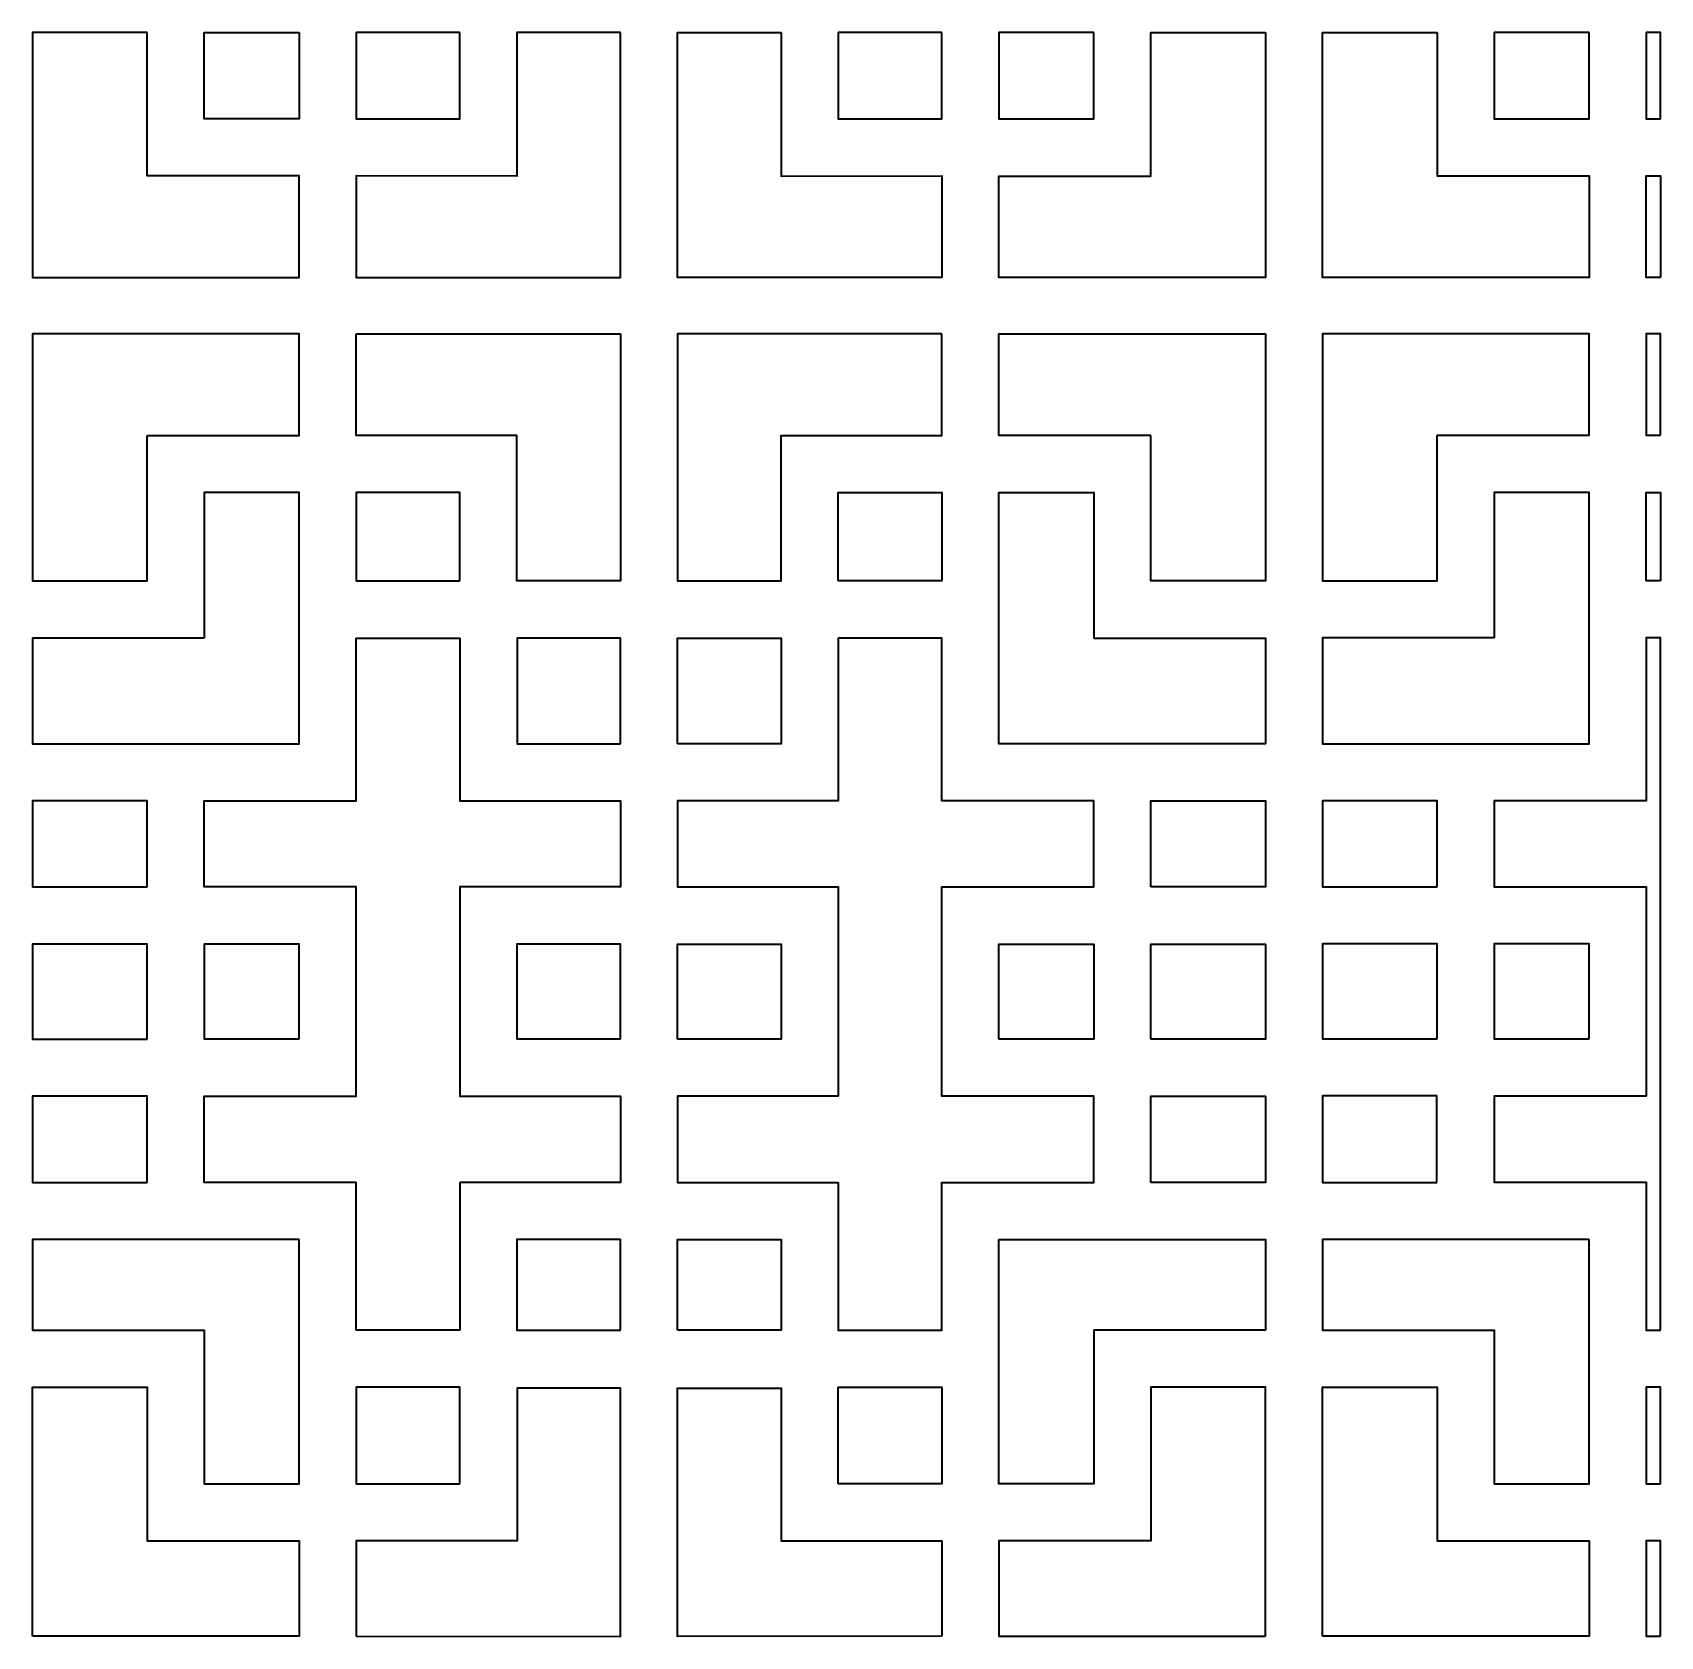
# Model space of a CAD drawing. Header units: centimetres. Extents: x 24 to 482, y -156 to 120.
# Drawn here: x 430.4 to 481.7, y 68.2 to 118.8 of the extents above; entities that cross this region are included whole.
import ezdxf

# ---------------------------------------------------------------- set-up
doc = ezdxf.new("R2010")
doc.units = ezdxf.units.CM
doc.header["$MEASUREMENT"] = 0
doc.layers.add('layer 1', color=7, linetype='Continuous')

msp = doc.modelspace()

# ---------------------------------------------------------------- linework, layer by layer
at = {"layer": 'layer 1', "color": 250, "lineweight": 35}
for points, knots in [([(434.03232, 118.81096), (434.03232, 118.81096), (434.02982, 114.28846), (434.02982, 114.28846), (434.02982, 114.28846), (434.02982, 114.28846), (438.82482, 114.28846), (438.82482, 114.28846), (438.82482, 114.28846), (438.82482, 114.28846), (438.82482, 111.08597), (438.82482, 111.08597), (438.82482, 111.08597), (438.82482, 111.08597), (430.41982, 111.08597), (430.41982, 111.08597), (430.41982, 111.08597), (430.41982, 111.08597), (430.41982, 118.81096), (430.41982, 118.81096), (430.41982, 118.81096), (430.41982, 118.81096), (434.03232, 118.81096), (434.03232, 118.81096)], [0, 0, 0, 0, 0.14285714, 0.14285714, 0.14285714, 0.14285714, 0.28571429, 0.28571429, 0.28571429, 0.28571429, 0.42857143, 0.42857143, 0.42857143, 0.42857143, 0.57142857, 0.57142857, 0.57142857, 0.57142857, 0.71428571, 0.71428571, 0.71428571, 0.71428571, 1, 1, 1, 1]), ([(438.82482, 118.81096), (438.82482, 118.81096), (435.82982, 118.81096), (435.82982, 118.81096), (435.82982, 118.81096), (435.82982, 118.81096), (435.82982, 116.08596), (435.82982, 116.08596), (435.82982, 116.08596), (435.82982, 116.08596), (438.82482, 116.08596), (438.82482, 116.08596), (438.82482, 116.08596), (438.82482, 116.08596), (438.82482, 118.81096), (438.82482, 118.81096)], [0, 0, 0, 0, 0.2, 0.2, 0.2, 0.2, 0.4, 0.4, 0.4, 0.4, 0.6, 0.6, 0.6, 0.6, 1, 1, 1, 1]), ([(448.95732, 118.81096), (448.95732, 118.81096), (448.95732, 111.08597), (448.95732, 111.08597), (448.95732, 111.08597), (448.95732, 111.08597), (440.62482, 111.08597), (440.62482, 111.08597), (440.62482, 111.08597), (440.62482, 111.08597), (440.62482, 114.28846), (440.62482, 114.28846), (440.62482, 114.28846), (440.62482, 114.28846), (445.69232, 114.28597), (445.69232, 114.28597), (445.69232, 114.28597), (445.69232, 114.28597), (445.69232, 118.81096), (445.69232, 118.81096), (445.69232, 118.81096), (445.69232, 118.81096), (448.95732, 118.81096), (448.95732, 118.81096)], [0, 0, 0, 0, 0.14285714, 0.14285714, 0.14285714, 0.14285714, 0.28571429, 0.28571429, 0.28571429, 0.28571429, 0.42857143, 0.42857143, 0.42857143, 0.42857143, 0.57142857, 0.57142857, 0.57142857, 0.57142857, 0.71428571, 0.71428571, 0.71428571, 0.71428571, 1, 1, 1, 1]), ([(443.89482, 118.81096), (443.89482, 118.81096), (443.89482, 116.08596), (443.89482, 116.08596), (443.89482, 116.08596), (443.89482, 116.08596), (440.62482, 116.08596), (440.62482, 116.08596), (440.62482, 116.08596), (440.62482, 116.08596), (440.62482, 118.81096), (440.62482, 118.81096), (440.62482, 118.81096), (440.62482, 118.81096), (440.62482, 118.81096), (440.62482, 118.81096), (440.62482, 118.81096), (440.62482, 118.81096), (443.89482, 118.81096), (443.89482, 118.81096)], [0, 0, 0, 0, 0.16666667, 0.16666667, 0.16666667, 0.16666667, 0.33333333, 0.33333333, 0.33333333, 0.33333333, 0.5, 0.5, 0.5, 0.5, 0.66666667, 0.66666667, 0.66666667, 0.66666667, 1, 1, 1, 1]), ([(454.02232, 118.81096), (454.02232, 118.81096), (450.75482, 118.81096), (450.75482, 118.81096), (450.75482, 118.81096), (450.75482, 118.81096), (450.75482, 111.08597), (450.75482, 111.08597), (450.75482, 111.08597), (450.75482, 111.08597), (459.08732, 111.08597), (459.08732, 111.08597), (459.08732, 111.08597), (459.08732, 111.08597), (459.08732, 114.28846), (459.08732, 114.28846), (459.08732, 114.28846), (459.08732, 114.28846), (454.02232, 114.28597), (454.02232, 114.28597), (454.02232, 114.28597), (454.02232, 114.28597), (454.02232, 118.81096), (454.02232, 118.81096)], [0, 0, 0, 0, 0.14285714, 0.14285714, 0.14285714, 0.14285714, 0.28571429, 0.28571429, 0.28571429, 0.28571429, 0.42857143, 0.42857143, 0.42857143, 0.42857143, 0.57142857, 0.57142857, 0.57142857, 0.57142857, 0.71428571, 0.71428571, 0.71428571, 0.71428571, 1, 1, 1, 1]), ([(459.08732, 118.81096), (459.08732, 118.81096), (459.08732, 116.08596), (459.08732, 116.08596), (459.08732, 116.08596), (459.08732, 116.08596), (455.81732, 116.08596), (455.81732, 116.08596), (455.81732, 116.08596), (455.81732, 116.08596), (455.81732, 118.81096), (455.81732, 118.81096), (455.81732, 118.81096), (455.81732, 118.81096), (459.08732, 118.81096), (459.08732, 118.81096)], [0, 0, 0, 0, 0.2, 0.2, 0.2, 0.2, 0.4, 0.4, 0.4, 0.4, 0.6, 0.6, 0.6, 0.6, 1, 1, 1, 1]), ([(463.88232, 118.81096), (463.88232, 118.81096), (463.88232, 116.08596), (463.88232, 116.08596), (463.88232, 116.08596), (463.88232, 116.08596), (460.88732, 116.08596), (460.88732, 116.08596), (460.88732, 116.08596), (460.88732, 116.08596), (460.88732, 118.81096), (460.88732, 118.81096), (460.88732, 118.81096), (460.88732, 118.81096), (463.88232, 118.81096), (463.88232, 118.81096)], [0, 0, 0, 0, 0.2, 0.2, 0.2, 0.2, 0.4, 0.4, 0.4, 0.4, 0.6, 0.6, 0.6, 0.6, 1, 1, 1, 1]), ([(469.29232, 118.81096), (469.29232, 118.81096), (465.67982, 118.81096), (465.67982, 118.81096), (465.67982, 118.81096), (465.67982, 118.81096), (465.68232, 114.28597), (465.68232, 114.28597), (465.68232, 114.28597), (465.68232, 114.28597), (460.88732, 114.28597), (460.88732, 114.28597), (460.88732, 114.28597), (460.88732, 114.28597), (460.88732, 111.08597), (460.88732, 111.08597), (460.88732, 111.08597), (460.88732, 111.08597), (469.29232, 111.08597), (469.29232, 111.08597), (469.29232, 111.08597), (469.29232, 111.08597), (469.29232, 118.81096), (469.29232, 118.81096)], [0, 0, 0, 0, 0.14285714, 0.14285714, 0.14285714, 0.14285714, 0.28571429, 0.28571429, 0.28571429, 0.28571429, 0.42857143, 0.42857143, 0.42857143, 0.42857143, 0.57142857, 0.57142857, 0.57142857, 0.57142857, 0.71428571, 0.71428571, 0.71428571, 0.71428571, 1, 1, 1, 1]), ([(474.70232, 118.81096), (474.70232, 118.81096), (471.09232, 118.81096), (471.09232, 118.81096), (471.09232, 118.81096), (471.09232, 118.81096), (471.09232, 111.08846), (471.09232, 111.08846), (471.09232, 111.08846), (471.09232, 111.08846), (479.49732, 111.08846), (479.49732, 111.08846), (479.49732, 111.08846), (479.49732, 111.08846), (479.49732, 114.29097), (479.49732, 114.29097), (479.49732, 114.29097), (479.49732, 114.29097), (474.70232, 114.29097), (474.70232, 114.29097), (474.70232, 114.29097), (474.70232, 114.29097), (474.70232, 118.81096), (474.70232, 118.81096)], [0, 0, 0, 0, 0.14285714, 0.14285714, 0.14285714, 0.14285714, 0.28571429, 0.28571429, 0.28571429, 0.28571429, 0.42857143, 0.42857143, 0.42857143, 0.42857143, 0.57142857, 0.57142857, 0.57142857, 0.57142857, 0.71428571, 0.71428571, 0.71428571, 0.71428571, 1, 1, 1, 1]), ([(479.49732, 118.81096), (479.49732, 118.81096), (479.49732, 116.08845), (479.49732, 116.08845), (479.49732, 116.08845), (479.49732, 116.08845), (476.50232, 116.08845), (476.50232, 116.08845), (476.50232, 116.08845), (476.50232, 116.08845), (476.50232, 118.81096), (476.50232, 118.81096), (476.50232, 118.81096), (476.50232, 118.81096), (479.49732, 118.81096), (479.49732, 118.81096)], [0, 0, 0, 0, 0.2, 0.2, 0.2, 0.2, 0.4, 0.4, 0.4, 0.4, 0.6, 0.6, 0.6, 0.6, 1, 1, 1, 1]), ([(481.74482, 116.09096), (481.74482, 116.09096), (481.29482, 116.09096), (481.29482, 116.09096), (481.29482, 116.09096), (481.29482, 116.09096), (481.29482, 118.81096), (481.29482, 118.81096), (481.29482, 118.81096), (481.29482, 118.81096), (481.74482, 118.81096), (481.74482, 118.81096), (481.74482, 118.81096), (481.74482, 118.81096), (481.74482, 116.09096), (481.74482, 116.09096)], [0, 0, 0, 0, 0.2, 0.2, 0.2, 0.2, 0.4, 0.4, 0.4, 0.4, 0.6, 0.6, 0.6, 0.6, 1, 1, 1, 1]), ([(481.74482, 111.08846), (481.74482, 111.08846), (481.74482, 114.29097), (481.74482, 114.29097), (481.74482, 114.29097), (481.74482, 114.29097), (481.29732, 114.29097), (481.29732, 114.29097), (481.29732, 114.29097), (481.29732, 114.29097), (481.29732, 111.08846), (481.29732, 111.08846), (481.29732, 111.08846), (481.29732, 111.08846), (481.74482, 111.08846), (481.74482, 111.08846)], [0, 0, 0, 0, 0.2, 0.2, 0.2, 0.2, 0.4, 0.4, 0.4, 0.4, 0.6, 0.6, 0.6, 0.6, 1, 1, 1, 1]), ([(434.02982, 106.10846), (434.02982, 106.10846), (434.03232, 101.51846), (434.03232, 101.51846), (434.03232, 101.51846), (434.03232, 101.51846), (430.41982, 101.51846), (430.41982, 101.51846), (430.41982, 101.51846), (430.41982, 101.51846), (430.41982, 109.30846), (430.41982, 109.30846), (430.41982, 109.30846), (430.41982, 109.30846), (438.82482, 109.30846), (438.82482, 109.30846), (438.82482, 109.30846), (438.82482, 109.30846), (438.82482, 106.10846), (438.82482, 106.10846), (438.82482, 106.10846), (438.82482, 106.10846), (434.02982, 106.10846), (434.02982, 106.10846)], [0, 0, 0, 0, 0.14285714, 0.14285714, 0.14285714, 0.14285714, 0.28571429, 0.28571429, 0.28571429, 0.28571429, 0.42857143, 0.42857143, 0.42857143, 0.42857143, 0.57142857, 0.57142857, 0.57142857, 0.57142857, 0.71428571, 0.71428571, 0.71428571, 0.71428571, 1, 1, 1, 1]), ([(440.62482, 109.30846), (440.62482, 109.30846), (440.62482, 106.10846), (440.62482, 106.10846), (440.62482, 106.10846), (440.62482, 106.10846), (445.69232, 106.10846), (445.69232, 106.10846), (445.69232, 106.10846), (445.69232, 106.10846), (445.69232, 101.51846), (445.69232, 101.51846), (445.69232, 101.51846), (445.69232, 101.51846), (448.95732, 101.51846), (448.95732, 101.51846), (448.95732, 101.51846), (448.95732, 101.51846), (448.95732, 109.30846), (448.95732, 109.30846), (448.95732, 109.30846), (448.95732, 109.30846), (440.62482, 109.30846), (440.62482, 109.30846)], [0, 0, 0, 0, 0.14285714, 0.14285714, 0.14285714, 0.14285714, 0.28571429, 0.28571429, 0.28571429, 0.28571429, 0.42857143, 0.42857143, 0.42857143, 0.42857143, 0.57142857, 0.57142857, 0.57142857, 0.57142857, 0.71428571, 0.71428571, 0.71428571, 0.71428571, 1, 1, 1, 1]), ([(459.08732, 109.30846), (459.08732, 109.30846), (459.08732, 106.10846), (459.08732, 106.10846), (459.08732, 106.10846), (459.08732, 106.10846), (454.02232, 106.10846), (454.02232, 106.10846), (454.02232, 106.10846), (454.02232, 106.10846), (454.02232, 101.51846), (454.02232, 101.51846), (454.02232, 101.51846), (454.02232, 101.51846), (450.75482, 101.51846), (450.75482, 101.51846), (450.75482, 101.51846), (450.75482, 101.51846), (450.75482, 109.30846), (450.75482, 109.30846), (450.75482, 109.30846), (450.75482, 109.30846), (459.08732, 109.30846), (459.08732, 109.30846)], [0, 0, 0, 0, 0.14285714, 0.14285714, 0.14285714, 0.14285714, 0.28571429, 0.28571429, 0.28571429, 0.28571429, 0.42857143, 0.42857143, 0.42857143, 0.42857143, 0.57142857, 0.57142857, 0.57142857, 0.57142857, 0.71428571, 0.71428571, 0.71428571, 0.71428571, 1, 1, 1, 1]), ([(465.68232, 106.10846), (465.68232, 106.10846), (465.67982, 101.51846), (465.67982, 101.51846), (465.67982, 101.51846), (465.67982, 101.51846), (469.29232, 101.51846), (469.29232, 101.51846), (469.29232, 101.51846), (469.29232, 101.51846), (469.29232, 109.30846), (469.29232, 109.30846), (469.29232, 109.30846), (469.29232, 109.30846), (460.88732, 109.30846), (460.88732, 109.30846), (460.88732, 109.30846), (460.88732, 109.30846), (460.88732, 106.10846), (460.88732, 106.10846), (460.88732, 106.10846), (460.88732, 106.10846), (465.68232, 106.10846), (465.68232, 106.10846)], [0, 0, 0, 0, 0.14285714, 0.14285714, 0.14285714, 0.14285714, 0.28571429, 0.28571429, 0.28571429, 0.28571429, 0.42857143, 0.42857143, 0.42857143, 0.42857143, 0.57142857, 0.57142857, 0.57142857, 0.57142857, 0.71428571, 0.71428571, 0.71428571, 0.71428571, 1, 1, 1, 1]), ([(474.70232, 106.11096), (474.70232, 106.11096), (474.70232, 101.52096), (474.70232, 101.52096), (474.70232, 101.52096), (474.70232, 101.52096), (471.09232, 101.52096), (471.09232, 101.52096), (471.09232, 101.52096), (471.09232, 101.52096), (471.09232, 109.31096), (471.09232, 109.31096), (471.09232, 109.31096), (471.09232, 109.31096), (479.49732, 109.31096), (479.49732, 109.31096), (479.49732, 109.31096), (479.49732, 109.31096), (479.49732, 106.11096), (479.49732, 106.11096), (479.49732, 106.11096), (479.49732, 106.11096), (474.70232, 106.11096), (474.70232, 106.11096)], [0, 0, 0, 0, 0.14285714, 0.14285714, 0.14285714, 0.14285714, 0.28571429, 0.28571429, 0.28571429, 0.28571429, 0.42857143, 0.42857143, 0.42857143, 0.42857143, 0.57142857, 0.57142857, 0.57142857, 0.57142857, 0.71428571, 0.71428571, 0.71428571, 0.71428571, 1, 1, 1, 1]), ([(481.74482, 106.11096), (481.74482, 106.11096), (481.29732, 106.11096), (481.29732, 106.11096), (481.29732, 106.11096), (481.29732, 106.11096), (481.29732, 109.31096), (481.29732, 109.31096), (481.29732, 109.31096), (481.29732, 109.31096), (481.74482, 109.31096), (481.74482, 109.31096), (481.74482, 109.31096), (481.74482, 109.31096), (481.74482, 106.11096), (481.74482, 106.11096)], [0, 0, 0, 0, 0.2, 0.2, 0.2, 0.2, 0.4, 0.4, 0.4, 0.4, 0.6, 0.6, 0.6, 0.6, 1, 1, 1, 1]), ([(435.82982, 99.71846), (435.82982, 99.71846), (435.82982, 104.30846), (435.82982, 104.30846), (435.82982, 104.30846), (435.82982, 104.30846), (438.82482, 104.30846), (438.82482, 104.30846), (438.82482, 104.30846), (438.82482, 104.30846), (438.82482, 96.38347), (438.82482, 96.38347), (438.82482, 96.38347), (438.82482, 96.38347), (430.41982, 96.38347), (430.41982, 96.38347), (430.41982, 96.38347), (430.41982, 96.38347), (430.41982, 99.71846), (430.41982, 99.71846), (430.41982, 99.71846), (430.41982, 99.71846), (435.82982, 99.71846), (435.82982, 99.71846)], [0, 0, 0, 0, 0.14285714, 0.14285714, 0.14285714, 0.14285714, 0.28571429, 0.28571429, 0.28571429, 0.28571429, 0.42857143, 0.42857143, 0.42857143, 0.42857143, 0.57142857, 0.57142857, 0.57142857, 0.57142857, 0.71428571, 0.71428571, 0.71428571, 0.71428571, 1, 1, 1, 1]), ([(443.89482, 101.51846), (443.89482, 101.51846), (440.62482, 101.51846), (440.62482, 101.51846), (440.62482, 101.51846), (440.62482, 101.51846), (440.62482, 104.30846), (440.62482, 104.30846), (440.62482, 104.30846), (440.62482, 104.30846), (443.89482, 104.30846), (443.89482, 104.30846), (443.89482, 104.30846), (443.89482, 104.30846), (443.89482, 101.51846), (443.89482, 101.51846)], [0, 0, 0, 0, 0.2, 0.2, 0.2, 0.2, 0.4, 0.4, 0.4, 0.4, 0.6, 0.6, 0.6, 0.6, 1, 1, 1, 1]), ([(455.81732, 101.51846), (455.81732, 101.51846), (459.08732, 101.51846), (459.08732, 101.51846), (459.08732, 101.51846), (459.08732, 101.51846), (459.08732, 104.30846), (459.08732, 104.30846), (459.08732, 104.30846), (459.08732, 104.30846), (455.81732, 104.30846), (455.81732, 104.30846), (455.81732, 104.30846), (455.81732, 104.30846), (455.81732, 101.51846), (455.81732, 101.51846)], [0, 0, 0, 0, 0.2, 0.2, 0.2, 0.2, 0.4, 0.4, 0.4, 0.4, 0.6, 0.6, 0.6, 0.6, 1, 1, 1, 1]), ([(463.88232, 99.71846), (463.88232, 99.71846), (463.88232, 104.30846), (463.88232, 104.30846), (463.88232, 104.30846), (463.88232, 104.30846), (460.88732, 104.30846), (460.88732, 104.30846), (460.88732, 104.30846), (460.88732, 104.30846), (460.88732, 96.38096), (460.88732, 96.38096), (460.88732, 96.38096), (460.88732, 96.38096), (469.29232, 96.38096), (469.29232, 96.38096), (469.29232, 96.38096), (469.29232, 96.38096), (469.29232, 99.71846), (469.29232, 99.71846), (469.29232, 99.71846), (469.29232, 99.71846), (463.88232, 99.71846), (463.88232, 99.71846)], [0, 0, 0, 0, 0.14285714, 0.14285714, 0.14285714, 0.14285714, 0.28571429, 0.28571429, 0.28571429, 0.28571429, 0.42857143, 0.42857143, 0.42857143, 0.42857143, 0.57142857, 0.57142857, 0.57142857, 0.57142857, 0.71428571, 0.71428571, 0.71428571, 0.71428571, 1, 1, 1, 1]), ([(476.50232, 99.72096), (476.50232, 99.72096), (476.50232, 104.31097), (476.50232, 104.31097), (476.50232, 104.31097), (476.50232, 104.31097), (479.49732, 104.31097), (479.49732, 104.31097), (479.49732, 104.31097), (479.49732, 104.31097), (479.49732, 96.38596), (479.49732, 96.38596), (479.49732, 96.38596), (479.49732, 96.38596), (471.09232, 96.38596), (471.09232, 96.38596), (471.09232, 96.38596), (471.09232, 96.38596), (471.09232, 99.72096), (471.09232, 99.72096), (471.09232, 99.72096), (471.09232, 99.72096), (476.50232, 99.72096), (476.50232, 99.72096)], [0, 0, 0, 0, 0.14285714, 0.14285714, 0.14285714, 0.14285714, 0.28571429, 0.28571429, 0.28571429, 0.28571429, 0.42857143, 0.42857143, 0.42857143, 0.42857143, 0.57142857, 0.57142857, 0.57142857, 0.57142857, 0.71428571, 0.71428571, 0.71428571, 0.71428571, 1, 1, 1, 1]), ([(481.74482, 101.52096), (481.74482, 101.52096), (481.74482, 104.31097), (481.74482, 104.31097), (481.74482, 104.31097), (481.74482, 104.31097), (481.29482, 104.31097), (481.29482, 104.31097), (481.29482, 104.31097), (481.29482, 104.31097), (481.29482, 101.52096), (481.29482, 101.52096), (481.29482, 101.52096), (481.29482, 101.52096), (481.74482, 101.52096), (481.74482, 101.52096)], [0, 0, 0, 0, 0.2, 0.2, 0.2, 0.2, 0.4, 0.4, 0.4, 0.4, 0.6, 0.6, 0.6, 0.6, 1, 1, 1, 1]), ([(443.88732, 82.55347), (443.88732, 82.55347), (448.95732, 82.55347), (448.95732, 82.55347), (448.95732, 82.55347), (448.95732, 82.55347), (448.95732, 85.27347), (448.95732, 85.27347), (448.95732, 85.27347), (448.95732, 85.27347), (443.88732, 85.27347), (443.88732, 85.27347), (443.88732, 85.27347), (443.88732, 85.27347), (443.88732, 91.86846), (443.88732, 91.86846), (443.88732, 91.86846), (443.88732, 91.86846), (448.95732, 91.86846), (448.95732, 91.86846), (448.95732, 91.86846), (448.95732, 91.86846), (448.95732, 94.58096), (448.95732, 94.58096), (448.95732, 94.58096), (448.95732, 94.58096), (443.88732, 94.58096), (443.88732, 94.58096), (443.88732, 94.58096), (443.88732, 94.58096), (443.88732, 99.71846), (443.88732, 99.71846), (443.88732, 99.71846), (443.88732, 99.71846), (440.62732, 99.71846), (440.62732, 99.71846), (440.62732, 99.71846), (440.62732, 99.71846), (440.62732, 94.58096), (440.62732, 94.58096), (440.62732, 94.58096), (440.62732, 94.58096), (435.82982, 94.58096), (435.82982, 94.58096), (435.82982, 94.58096), (435.82982, 94.58096), (435.82982, 91.86846), (435.82982, 91.86846), (435.82982, 91.86846), (435.82982, 91.86846), (440.62732, 91.86846), (440.62732, 91.86846), (440.62732, 91.86846), (440.62732, 91.86846), (440.62732, 85.27347), (440.62732, 85.27347), (440.62732, 85.27347), (440.62732, 85.27347), (435.82982, 85.27347), (435.82982, 85.27347), (435.82982, 85.27347), (435.82982, 85.27347), (435.82982, 82.55347), (435.82982, 82.55347), (435.82982, 82.55347), (435.82982, 82.55347), (440.62732, 82.55347), (440.62732, 82.55347), (440.62732, 82.55347), (440.62732, 82.55347), (440.62732, 77.89346), (440.62732, 77.89346), (440.62732, 77.89346), (440.62732, 77.89346), (443.88732, 77.89346), (443.88732, 77.89346), (443.88732, 77.89346), (443.88732, 77.89346), (443.88732, 82.55347), (443.88732, 82.55347)], [0, 0, 0, 0, 0.04761905, 0.04761905, 0.04761905, 0.04761905, 0.0952381, 0.0952381, 0.0952381, 0.0952381, 0.14285714, 0.14285714, 0.14285714, 0.14285714, 0.19047619, 0.19047619, 0.19047619, 0.19047619, 0.23809524, 0.23809524, 0.23809524, 0.23809524, 0.28571429, 0.28571429, 0.28571429, 0.28571429, 0.33333333, 0.33333333, 0.33333333, 0.33333333, 0.38095238, 0.38095238, 0.38095238, 0.38095238, 0.42857143, 0.42857143, 0.42857143, 0.42857143, 0.47619048, 0.47619048, 0.47619048, 0.47619048, 0.52380952, 0.52380952, 0.52380952, 0.52380952, 0.57142857, 0.57142857, 0.57142857, 0.57142857, 0.61904762, 0.61904762, 0.61904762, 0.61904762, 0.66666667, 0.66666667, 0.66666667, 0.66666667, 0.71428571, 0.71428571, 0.71428571, 0.71428571, 0.76190476, 0.76190476, 0.76190476, 0.76190476, 0.80952381, 0.80952381, 0.80952381, 0.80952381, 0.85714286, 0.85714286, 0.85714286, 0.85714286, 0.9047619, 0.9047619, 0.9047619, 0.9047619, 1, 1, 1, 1]), ([(448.95732, 96.38096), (448.95732, 96.38096), (445.69482, 96.38096), (445.69482, 96.38096), (445.69482, 96.38096), (445.69482, 96.38096), (445.69482, 99.71846), (445.69482, 99.71846), (445.69482, 99.71846), (445.69482, 99.71846), (448.95732, 99.71846), (448.95732, 99.71846), (448.95732, 99.71846), (448.95732, 99.71846), (448.95732, 96.38096), (448.95732, 96.38096)], [0, 0, 0, 0, 0.2, 0.2, 0.2, 0.2, 0.4, 0.4, 0.4, 0.4, 0.6, 0.6, 0.6, 0.6, 1, 1, 1, 1]), ([(455.82482, 82.55347), (455.82482, 82.55347), (450.75482, 82.55347), (450.75482, 82.55347), (450.75482, 82.55347), (450.75482, 82.55347), (450.75482, 85.27347), (450.75482, 85.27347), (450.75482, 85.27347), (450.75482, 85.27347), (455.82482, 85.27347), (455.82482, 85.27347), (455.82482, 85.27347), (455.82482, 85.27347), (455.82482, 91.86846), (455.82482, 91.86846), (455.82482, 91.86846), (455.82482, 91.86846), (450.75482, 91.86846), (450.75482, 91.86846), (450.75482, 91.86846), (450.75482, 91.86846), (450.75482, 94.58096), (450.75482, 94.58096), (450.75482, 94.58096), (450.75482, 94.58096), (455.82482, 94.58096), (455.82482, 94.58096), (455.82482, 94.58096), (455.82482, 94.58096), (455.82482, 99.71846), (455.82482, 99.71846), (455.82482, 99.71846), (455.82482, 99.71846), (459.08732, 99.71846), (459.08732, 99.71846), (459.08732, 99.71846), (459.08732, 99.71846), (459.08732, 94.58096), (459.08732, 94.58096), (459.08732, 94.58096), (459.08732, 94.58096), (463.88232, 94.58096), (463.88232, 94.58096), (463.88232, 94.58096), (463.88232, 94.58096), (463.88232, 91.86846), (463.88232, 91.86846), (463.88232, 91.86846), (463.88232, 91.86846), (459.08732, 91.86846), (459.08732, 91.86846), (459.08732, 91.86846), (459.08732, 91.86846), (459.08732, 85.27347), (459.08732, 85.27347), (459.08732, 85.27347), (459.08732, 85.27347), (463.88232, 85.27347), (463.88232, 85.27347), (463.88232, 85.27347), (463.88232, 85.27347), (463.88232, 82.55347), (463.88232, 82.55347), (463.88232, 82.55347), (463.88232, 82.55347), (459.08732, 82.55347), (459.08732, 82.55347), (459.08732, 82.55347), (459.08732, 82.55347), (459.08732, 77.89346), (459.08732, 77.89346), (459.08732, 77.89346), (459.08732, 77.89346), (455.82482, 77.89346), (455.82482, 77.89346), (455.82482, 77.89346), (455.82482, 77.89346), (455.82482, 82.55347), (455.82482, 82.55347)], [0, 0, 0, 0, 0.04761905, 0.04761905, 0.04761905, 0.04761905, 0.0952381, 0.0952381, 0.0952381, 0.0952381, 0.14285714, 0.14285714, 0.14285714, 0.14285714, 0.19047619, 0.19047619, 0.19047619, 0.19047619, 0.23809524, 0.23809524, 0.23809524, 0.23809524, 0.28571429, 0.28571429, 0.28571429, 0.28571429, 0.33333333, 0.33333333, 0.33333333, 0.33333333, 0.38095238, 0.38095238, 0.38095238, 0.38095238, 0.42857143, 0.42857143, 0.42857143, 0.42857143, 0.47619048, 0.47619048, 0.47619048, 0.47619048, 0.52380952, 0.52380952, 0.52380952, 0.52380952, 0.57142857, 0.57142857, 0.57142857, 0.57142857, 0.61904762, 0.61904762, 0.61904762, 0.61904762, 0.66666667, 0.66666667, 0.66666667, 0.66666667, 0.71428571, 0.71428571, 0.71428571, 0.71428571, 0.76190476, 0.76190476, 0.76190476, 0.76190476, 0.80952381, 0.80952381, 0.80952381, 0.80952381, 0.85714286, 0.85714286, 0.85714286, 0.85714286, 0.9047619, 0.9047619, 0.9047619, 0.9047619, 1, 1, 1, 1]), ([(450.75482, 96.38096), (450.75482, 96.38096), (454.01732, 96.38096), (454.01732, 96.38096), (454.01732, 96.38096), (454.01732, 96.38096), (454.01732, 99.71846), (454.01732, 99.71846), (454.01732, 99.71846), (454.01732, 99.71846), (450.75482, 99.71846), (450.75482, 99.71846), (450.75482, 99.71846), (450.75482, 99.71846), (450.75482, 96.38096), (450.75482, 96.38096)], [0, 0, 0, 0, 0.2, 0.2, 0.2, 0.2, 0.4, 0.4, 0.4, 0.4, 0.6, 0.6, 0.6, 0.6, 1, 1, 1, 1]), ([(481.74482, 77.89596), (481.74482, 77.89596), (481.29732, 77.89596), (481.29732, 77.89596), (481.29732, 77.89596), (481.29732, 77.89596), (481.29732, 82.55846), (481.29732, 82.55846), (481.29732, 82.55846), (481.29732, 82.55846), (476.50232, 82.55597), (476.50232, 82.55597), (476.50232, 82.55597), (476.50232, 82.55597), (476.50232, 85.27596), (476.50232, 85.27596), (476.50232, 85.27596), (476.50232, 85.27596), (481.29732, 85.27596), (481.29732, 85.27596), (481.29732, 85.27596), (481.29732, 85.27596), (481.29732, 91.87096), (481.29732, 91.87096), (481.29732, 91.87096), (481.29732, 91.87096), (476.50232, 91.87096), (476.50232, 91.87096), (476.50232, 91.87096), (476.50232, 91.87096), (476.50232, 94.58346), (476.50232, 94.58346), (476.50232, 94.58346), (476.50232, 94.58346), (481.29732, 94.58346), (481.29732, 94.58346), (481.29732, 94.58346), (481.29732, 94.58346), (481.29732, 99.72096), (481.29732, 99.72096), (481.29732, 99.72096), (481.29732, 99.72096), (481.74482, 99.72096), (481.74482, 99.72096), (481.74482, 99.72096), (481.74482, 99.72096), (481.74482, 77.89596), (481.74482, 77.89596)], [0, 0, 0, 0, 0.07692308, 0.07692308, 0.07692308, 0.07692308, 0.15384615, 0.15384615, 0.15384615, 0.15384615, 0.23076923, 0.23076923, 0.23076923, 0.23076923, 0.30769231, 0.30769231, 0.30769231, 0.30769231, 0.38461538, 0.38461538, 0.38461538, 0.38461538, 0.46153846, 0.46153846, 0.46153846, 0.46153846, 0.53846154, 0.53846154, 0.53846154, 0.53846154, 0.61538462, 0.61538462, 0.61538462, 0.61538462, 0.69230769, 0.69230769, 0.69230769, 0.69230769, 0.76923077, 0.76923077, 0.76923077, 0.76923077, 0.84615385, 0.84615385, 0.84615385, 0.84615385, 1, 1, 1, 1]), ([(434.03232, 91.86846), (434.03232, 91.86846), (430.41982, 91.86846), (430.41982, 91.86846), (430.41982, 91.86846), (430.41982, 91.86846), (430.41982, 94.58096), (430.41982, 94.58096), (430.41982, 94.58096), (430.41982, 94.58096), (434.03232, 94.58096), (434.03232, 94.58096), (434.03232, 94.58096), (434.03232, 94.58096), (434.03232, 91.86846), (434.03232, 91.86846)], [0, 0, 0, 0, 0.2, 0.2, 0.2, 0.2, 0.4, 0.4, 0.4, 0.4, 0.6, 0.6, 0.6, 0.6, 1, 1, 1, 1]), ([(465.67982, 91.86846), (465.67982, 91.86846), (469.29232, 91.86846), (469.29232, 91.86846), (469.29232, 91.86846), (469.29232, 91.86846), (469.29232, 94.58096), (469.29232, 94.58096), (469.29232, 94.58096), (469.29232, 94.58096), (465.67982, 94.58096), (465.67982, 94.58096), (465.67982, 94.58096), (465.67982, 94.58096), (465.67982, 91.86846), (465.67982, 91.86846)], [0, 0, 0, 0, 0.2, 0.2, 0.2, 0.2, 0.4, 0.4, 0.4, 0.4, 0.6, 0.6, 0.6, 0.6, 1, 1, 1, 1]), ([(474.70482, 91.87096), (474.70482, 91.87096), (471.09232, 91.87096), (471.09232, 91.87096), (471.09232, 91.87096), (471.09232, 91.87096), (471.09232, 94.58346), (471.09232, 94.58346), (471.09232, 94.58346), (471.09232, 94.58346), (474.70482, 94.58346), (474.70482, 94.58346), (474.70482, 94.58346), (474.70482, 94.58346), (474.70482, 91.87096), (474.70482, 91.87096)], [0, 0, 0, 0, 0.2, 0.2, 0.2, 0.2, 0.4, 0.4, 0.4, 0.4, 0.6, 0.6, 0.6, 0.6, 1, 1, 1, 1]), ([(434.02982, 87.07346), (434.02982, 87.07346), (430.41982, 87.07346), (430.41982, 87.07346), (430.41982, 87.07346), (430.41982, 87.07346), (430.41982, 90.06846), (430.41982, 90.06846), (430.41982, 90.06846), (430.41982, 90.06846), (434.02982, 90.06846), (434.02982, 90.06846), (434.02982, 90.06846), (434.02982, 90.06846), (434.02982, 87.07346), (434.02982, 87.07346)], [0, 0, 0, 0, 0.2, 0.2, 0.2, 0.2, 0.4, 0.4, 0.4, 0.4, 0.6, 0.6, 0.6, 0.6, 1, 1, 1, 1]), ([(438.82732, 87.07597), (438.82732, 87.07597), (435.82982, 87.07597), (435.82982, 87.07597), (435.82982, 87.07597), (435.82982, 87.07597), (435.82982, 90.06846), (435.82982, 90.06846), (435.82982, 90.06846), (435.82982, 90.06846), (438.82732, 90.06846), (438.82732, 90.06846), (438.82732, 90.06846), (438.82732, 90.06846), (438.82732, 87.07597), (438.82732, 87.07597)], [0, 0, 0, 0, 0.2, 0.2, 0.2, 0.2, 0.4, 0.4, 0.4, 0.4, 0.6, 0.6, 0.6, 0.6, 1, 1, 1, 1]), ([(448.95732, 87.07597), (448.95732, 87.07597), (445.69232, 87.07597), (445.69232, 87.07597), (445.69232, 87.07597), (445.69232, 87.07597), (445.69232, 90.06846), (445.69232, 90.06846), (445.69232, 90.06846), (445.69232, 90.06846), (448.95732, 90.06846), (448.95732, 90.06846), (448.95732, 90.06846), (448.95732, 90.06846), (448.95732, 87.07597), (448.95732, 87.07597)], [0, 0, 0, 0, 0.2, 0.2, 0.2, 0.2, 0.4, 0.4, 0.4, 0.4, 0.6, 0.6, 0.6, 0.6, 1, 1, 1, 1]), ([(450.75482, 87.07346), (450.75482, 87.07346), (454.02232, 87.07346), (454.02232, 87.07346), (454.02232, 87.07346), (454.02232, 87.07346), (454.02232, 90.06846), (454.02232, 90.06846), (454.02232, 90.06846), (454.02232, 90.06846), (450.75482, 90.06846), (450.75482, 90.06846), (450.75482, 90.06846), (450.75482, 90.06846), (450.75482, 87.07346), (450.75482, 87.07346)], [0, 0, 0, 0, 0.2, 0.2, 0.2, 0.2, 0.4, 0.4, 0.4, 0.4, 0.6, 0.6, 0.6, 0.6, 1, 1, 1, 1]), ([(460.88732, 87.07346), (460.88732, 87.07346), (463.88232, 87.07346), (463.88232, 87.07346), (463.88232, 87.07346), (463.88232, 87.07346), (463.88232, 90.06846), (463.88232, 90.06846), (463.88232, 90.06846), (463.88232, 90.06846), (460.88732, 90.06846), (460.88732, 90.06846), (460.88732, 90.06846), (460.88732, 90.06846), (460.88732, 87.07346), (460.88732, 87.07346)], [0, 0, 0, 0, 0.2, 0.2, 0.2, 0.2, 0.4, 0.4, 0.4, 0.4, 0.6, 0.6, 0.6, 0.6, 1, 1, 1, 1]), ([(465.68232, 87.07346), (465.68232, 87.07346), (469.29232, 87.07346), (469.29232, 87.07346), (469.29232, 87.07346), (469.29232, 87.07346), (469.29232, 90.06846), (469.29232, 90.06846), (469.29232, 90.06846), (469.29232, 90.06846), (465.68232, 90.06846), (465.68232, 90.06846), (465.68232, 90.06846), (465.68232, 90.06846), (465.68232, 87.07346), (465.68232, 87.07346)], [0, 0, 0, 0, 0.2, 0.2, 0.2, 0.2, 0.4, 0.4, 0.4, 0.4, 0.6, 0.6, 0.6, 0.6, 1, 1, 1, 1]), ([(474.70232, 87.07597), (474.70232, 87.07597), (471.09232, 87.07597), (471.09232, 87.07597), (471.09232, 87.07597), (471.09232, 87.07597), (471.09232, 90.07097), (471.09232, 90.07097), (471.09232, 90.07097), (471.09232, 90.07097), (474.70232, 90.07097), (474.70232, 90.07097), (474.70232, 90.07097), (474.70232, 90.07097), (474.70232, 87.07597), (474.70232, 87.07597)], [0, 0, 0, 0, 0.2, 0.2, 0.2, 0.2, 0.4, 0.4, 0.4, 0.4, 0.6, 0.6, 0.6, 0.6, 1, 1, 1, 1]), ([(479.49732, 87.07847), (479.49732, 87.07847), (476.50232, 87.07847), (476.50232, 87.07847), (476.50232, 87.07847), (476.50232, 87.07847), (476.50232, 90.07097), (476.50232, 90.07097), (476.50232, 90.07097), (476.50232, 90.07097), (479.49732, 90.07097), (479.49732, 90.07097), (479.49732, 90.07097), (479.49732, 90.07097), (479.49732, 87.07847), (479.49732, 87.07847)], [0, 0, 0, 0, 0.2, 0.2, 0.2, 0.2, 0.4, 0.4, 0.4, 0.4, 0.6, 0.6, 0.6, 0.6, 1, 1, 1, 1]), ([(434.02982, 82.55097), (434.02982, 82.55097), (430.41982, 82.55097), (430.41982, 82.55097), (430.41982, 82.55097), (430.41982, 82.55097), (430.41982, 85.27596), (430.41982, 85.27596), (430.41982, 85.27596), (430.41982, 85.27596), (434.02982, 85.27596), (434.02982, 85.27596), (434.02982, 85.27596), (434.02982, 85.27596), (434.02982, 82.55097), (434.02982, 82.55097)], [0, 0, 0, 0, 0.2, 0.2, 0.2, 0.2, 0.4, 0.4, 0.4, 0.4, 0.6, 0.6, 0.6, 0.6, 1, 1, 1, 1]), ([(465.68232, 82.54846), (465.68232, 82.54846), (469.29232, 82.54846), (469.29232, 82.54846), (469.29232, 82.54846), (469.29232, 82.54846), (469.29232, 85.27596), (469.29232, 85.27596), (469.29232, 85.27596), (469.29232, 85.27596), (465.68232, 85.27596), (465.68232, 85.27596), (465.68232, 85.27596), (465.68232, 85.27596), (465.68232, 82.54846), (465.68232, 82.54846)], [0, 0, 0, 0, 0.2, 0.2, 0.2, 0.2, 0.4, 0.4, 0.4, 0.4, 0.6, 0.6, 0.6, 0.6, 1, 1, 1, 1]), ([(474.69982, 82.55347), (474.69982, 82.55347), (471.09232, 82.55347), (471.09232, 82.55347), (471.09232, 82.55347), (471.09232, 82.55347), (471.09232, 85.27846), (471.09232, 85.27846), (471.09232, 85.27846), (471.09232, 85.27846), (474.69982, 85.27846), (474.69982, 85.27846), (474.69982, 85.27846), (474.69982, 85.27846), (474.69982, 82.55347), (474.69982, 82.55347)], [0, 0, 0, 0, 0.2, 0.2, 0.2, 0.2, 0.4, 0.4, 0.4, 0.4, 0.6, 0.6, 0.6, 0.6, 1, 1, 1, 1]), ([(438.82482, 80.75346), (438.82482, 80.75346), (438.82482, 73.05097), (438.82482, 73.05097), (438.82482, 73.05097), (438.82482, 73.05097), (435.82982, 73.05097), (435.82982, 73.05097), (435.82982, 73.05097), (435.82982, 73.05097), (435.82982, 77.89596), (435.82982, 77.89596), (435.82982, 77.89596), (435.82982, 77.89596), (430.41982, 77.89596), (430.41982, 77.89596), (430.41982, 77.89596), (430.41982, 77.89596), (430.41982, 80.75346), (430.41982, 80.75346), (430.41982, 80.75346), (430.41982, 80.75346), (438.82482, 80.75346), (438.82482, 80.75346)], [0, 0, 0, 0, 0.14285714, 0.14285714, 0.14285714, 0.14285714, 0.28571429, 0.28571429, 0.28571429, 0.28571429, 0.42857143, 0.42857143, 0.42857143, 0.42857143, 0.57142857, 0.57142857, 0.57142857, 0.57142857, 0.71428571, 0.71428571, 0.71428571, 0.71428571, 1, 1, 1, 1]), ([(448.95732, 77.89596), (448.95732, 77.89596), (445.69232, 77.89596), (445.69232, 77.89596), (445.69232, 77.89596), (445.69232, 77.89596), (445.69232, 80.75346), (445.69232, 80.75346), (445.69232, 80.75346), (445.69232, 80.75346), (448.95732, 80.75346), (448.95732, 80.75346), (448.95732, 80.75346), (448.95732, 80.75346), (448.95732, 77.89596), (448.95732, 77.89596)], [0, 0, 0, 0, 0.2, 0.2, 0.2, 0.2, 0.4, 0.4, 0.4, 0.4, 0.6, 0.6, 0.6, 0.6, 1, 1, 1, 1]), ([(450.75482, 77.89596), (450.75482, 77.89596), (454.02232, 77.89596), (454.02232, 77.89596), (454.02232, 77.89596), (454.02232, 77.89596), (454.02232, 80.75346), (454.02232, 80.75346), (454.02232, 80.75346), (454.02232, 80.75346), (450.75482, 80.75346), (450.75482, 80.75346), (450.75482, 80.75346), (450.75482, 80.75346), (450.75482, 77.89596), (450.75482, 77.89596)], [0, 0, 0, 0, 0.2, 0.2, 0.2, 0.2, 0.4, 0.4, 0.4, 0.4, 0.6, 0.6, 0.6, 0.6, 1, 1, 1, 1]), ([(460.88732, 80.75346), (460.88732, 80.75346), (460.88732, 73.05097), (460.88732, 73.05097), (460.88732, 73.05097), (460.88732, 73.05097), (463.88232, 73.05097), (463.88232, 73.05097), (463.88232, 73.05097), (463.88232, 73.05097), (463.88232, 77.89596), (463.88232, 77.89596), (463.88232, 77.89596), (463.88232, 77.89596), (469.29232, 77.89596), (469.29232, 77.89596), (469.29232, 77.89596), (469.29232, 77.89596), (469.29232, 80.75346), (469.29232, 80.75346), (469.29232, 80.75346), (469.29232, 80.75346), (460.88732, 80.75346), (460.88732, 80.75346)], [0, 0, 0, 0, 0.14285714, 0.14285714, 0.14285714, 0.14285714, 0.28571429, 0.28571429, 0.28571429, 0.28571429, 0.42857143, 0.42857143, 0.42857143, 0.42857143, 0.57142857, 0.57142857, 0.57142857, 0.57142857, 0.71428571, 0.71428571, 0.71428571, 0.71428571, 1, 1, 1, 1]), ([(479.49732, 80.75596), (479.49732, 80.75596), (479.49732, 73.05346), (479.49732, 73.05346), (479.49732, 73.05346), (479.49732, 73.05346), (476.50232, 73.05346), (476.50232, 73.05346), (476.50232, 73.05346), (476.50232, 73.05346), (476.50232, 77.89846), (476.50232, 77.89846), (476.50232, 77.89846), (476.50232, 77.89846), (471.08982, 77.89846), (471.08982, 77.89846), (471.08982, 77.89846), (471.08982, 77.89846), (471.08982, 80.75596), (471.08982, 80.75596), (471.08982, 80.75596), (471.08982, 80.75596), (479.49732, 80.75596), (479.49732, 80.75596)], [0, 0, 0, 0, 0.14285714, 0.14285714, 0.14285714, 0.14285714, 0.28571429, 0.28571429, 0.28571429, 0.28571429, 0.42857143, 0.42857143, 0.42857143, 0.42857143, 0.57142857, 0.57142857, 0.57142857, 0.57142857, 0.71428571, 0.71428571, 0.71428571, 0.71428571, 1, 1, 1, 1]), ([(430.41982, 68.24096), (430.41982, 68.24096), (438.82482, 68.24096), (438.82482, 68.24096), (438.82482, 68.24096), (438.82482, 68.24096), (438.82482, 71.25096), (438.82482, 71.25096), (438.82482, 71.25096), (438.82482, 71.25096), (434.03232, 71.25096), (434.03232, 71.25096), (434.03232, 71.25096), (434.03232, 71.25096), (434.03232, 76.09846), (434.03232, 76.09846), (434.03232, 76.09846), (434.03232, 76.09846), (430.41982, 76.09846), (430.41982, 76.09846), (430.41982, 76.09846), (430.41982, 76.09846), (430.41982, 68.24096), (430.41982, 68.24096)], [0, 0, 0, 0, 0.14285714, 0.14285714, 0.14285714, 0.14285714, 0.28571429, 0.28571429, 0.28571429, 0.28571429, 0.42857143, 0.42857143, 0.42857143, 0.42857143, 0.57142857, 0.57142857, 0.57142857, 0.57142857, 0.71428571, 0.71428571, 0.71428571, 0.71428571, 1, 1, 1, 1]), ([(443.89482, 73.05097), (443.89482, 73.05097), (440.62482, 73.05097), (440.62482, 73.05097), (440.62482, 73.05097), (440.62482, 73.05097), (440.62482, 76.09846), (440.62482, 76.09846), (440.62482, 76.09846), (440.62482, 76.09846), (443.89482, 76.09846), (443.89482, 76.09846), (443.89482, 76.09846), (443.89482, 76.09846), (443.89482, 73.05097), (443.89482, 73.05097)], [0, 0, 0, 0, 0.2, 0.2, 0.2, 0.2, 0.4, 0.4, 0.4, 0.4, 0.6, 0.6, 0.6, 0.6, 1, 1, 1, 1]), ([(440.62482, 68.24096), (440.62482, 68.24096), (440.62482, 71.25096), (440.62482, 71.25096), (440.62482, 71.25096), (440.62482, 71.25096), (445.69482, 71.25096), (445.69482, 71.25096), (445.69482, 71.25096), (445.69482, 71.25096), (445.69482, 76.06597), (445.69482, 76.06597), (445.69482, 76.06597), (445.69482, 76.06597), (448.95732, 76.06597), (448.95732, 76.06597), (448.95732, 76.06597), (448.95732, 76.06597), (448.95732, 68.23596), (448.95732, 68.23596), (448.95732, 68.23596), (448.95732, 68.23596), (440.62482, 68.24096), (440.62482, 68.24096)], [0, 0, 0, 0, 0.14285714, 0.14285714, 0.14285714, 0.14285714, 0.28571429, 0.28571429, 0.28571429, 0.28571429, 0.42857143, 0.42857143, 0.42857143, 0.42857143, 0.57142857, 0.57142857, 0.57142857, 0.57142857, 0.71428571, 0.71428571, 0.71428571, 0.71428571, 1, 1, 1, 1]), ([(459.08732, 68.24096), (459.08732, 68.24096), (459.08732, 71.25096), (459.08732, 71.25096), (459.08732, 71.25096), (459.08732, 71.25096), (454.01732, 71.25096), (454.01732, 71.25096), (454.01732, 71.25096), (454.01732, 71.25096), (454.01732, 76.06597), (454.01732, 76.06597), (454.01732, 76.06597), (454.01732, 76.06597), (450.75732, 76.06597), (450.75732, 76.06597), (450.75732, 76.06597), (450.75732, 76.06597), (450.75732, 68.23596), (450.75732, 68.23596), (450.75732, 68.23596), (450.75732, 68.23596), (459.08732, 68.24096), (459.08732, 68.24096)], [0, 0, 0, 0, 0.14285714, 0.14285714, 0.14285714, 0.14285714, 0.28571429, 0.28571429, 0.28571429, 0.28571429, 0.42857143, 0.42857143, 0.42857143, 0.42857143, 0.57142857, 0.57142857, 0.57142857, 0.57142857, 0.71428571, 0.71428571, 0.71428571, 0.71428571, 1, 1, 1, 1]), ([(455.81982, 73.05097), (455.81982, 73.05097), (459.08982, 73.05097), (459.08982, 73.05097), (459.08982, 73.05097), (459.08982, 73.05097), (459.08982, 76.09596), (459.08982, 76.09596), (459.08982, 76.09596), (459.08982, 76.09596), (455.81982, 76.09596), (455.81982, 76.09596), (455.81982, 76.09596), (455.81982, 76.09596), (455.81982, 73.05097), (455.81982, 73.05097)], [0, 0, 0, 0, 0.2, 0.2, 0.2, 0.2, 0.4, 0.4, 0.4, 0.4, 0.6, 0.6, 0.6, 0.6, 1, 1, 1, 1]), ([(469.29232, 68.24096), (469.29232, 68.24096), (460.88732, 68.24096), (460.88732, 68.24096), (460.88732, 68.24096), (460.88732, 68.24096), (460.88732, 71.25096), (460.88732, 71.25096), (460.88732, 71.25096), (460.88732, 71.25096), (465.67982, 71.25096), (465.67982, 71.25096), (465.67982, 71.25096), (465.67982, 71.25096), (465.67982, 76.09596), (465.67982, 76.09596), (465.67982, 76.09596), (465.67982, 76.09596), (469.29232, 76.09596), (469.29232, 76.09596), (469.29232, 76.09596), (469.29232, 76.09596), (469.29232, 68.24096), (469.29232, 68.24096)], [0, 0, 0, 0, 0.14285714, 0.14285714, 0.14285714, 0.14285714, 0.28571429, 0.28571429, 0.28571429, 0.28571429, 0.42857143, 0.42857143, 0.42857143, 0.42857143, 0.57142857, 0.57142857, 0.57142857, 0.57142857, 0.71428571, 0.71428571, 0.71428571, 0.71428571, 1, 1, 1, 1]), ([(471.09232, 68.24346), (471.09232, 68.24346), (479.49732, 68.24346), (479.49732, 68.24346), (479.49732, 68.24346), (479.49732, 68.24346), (479.49732, 71.25346), (479.49732, 71.25346), (479.49732, 71.25346), (479.49732, 71.25346), (474.70482, 71.25346), (474.70482, 71.25346), (474.70482, 71.25346), (474.70482, 71.25346), (474.70482, 76.10097), (474.70482, 76.10097), (474.70482, 76.10097), (474.70482, 76.10097), (471.09232, 76.10097), (471.09232, 76.10097), (471.09232, 76.10097), (471.09232, 76.10097), (471.09232, 68.24346), (471.09232, 68.24346)], [0, 0, 0, 0, 0.14285714, 0.14285714, 0.14285714, 0.14285714, 0.28571429, 0.28571429, 0.28571429, 0.28571429, 0.42857143, 0.42857143, 0.42857143, 0.42857143, 0.57142857, 0.57142857, 0.57142857, 0.57142857, 0.71428571, 0.71428571, 0.71428571, 0.71428571, 1, 1, 1, 1]), ([(481.74482, 73.05346), (481.74482, 73.05346), (481.29482, 73.05346), (481.29482, 73.05346), (481.29482, 73.05346), (481.29482, 73.05346), (481.29482, 76.10097), (481.29482, 76.10097), (481.29482, 76.10097), (481.29482, 76.10097), (481.74482, 76.10097), (481.74482, 76.10097), (481.74482, 76.10097), (481.74482, 76.10097), (481.74482, 73.05346), (481.74482, 73.05346)], [0, 0, 0, 0, 0.2, 0.2, 0.2, 0.2, 0.4, 0.4, 0.4, 0.4, 0.6, 0.6, 0.6, 0.6, 1, 1, 1, 1]), ([(481.74482, 68.24346), (481.74482, 68.24346), (481.29732, 68.24346), (481.29732, 68.24346), (481.29732, 68.24346), (481.29732, 68.24346), (481.29732, 71.25346), (481.29732, 71.25346), (481.29732, 71.25346), (481.29732, 71.25346), (481.74482, 71.25346), (481.74482, 71.25346), (481.74482, 71.25346), (481.74482, 71.25346), (481.74482, 68.24346), (481.74482, 68.24346)], [0, 0, 0, 0, 0.2, 0.2, 0.2, 0.2, 0.4, 0.4, 0.4, 0.4, 0.6, 0.6, 0.6, 0.6, 1, 1, 1, 1])]:
    msp.add_open_spline(points, degree=3, knots=knots, dxfattribs=at)

doc.saveas('drawing.dxf')
